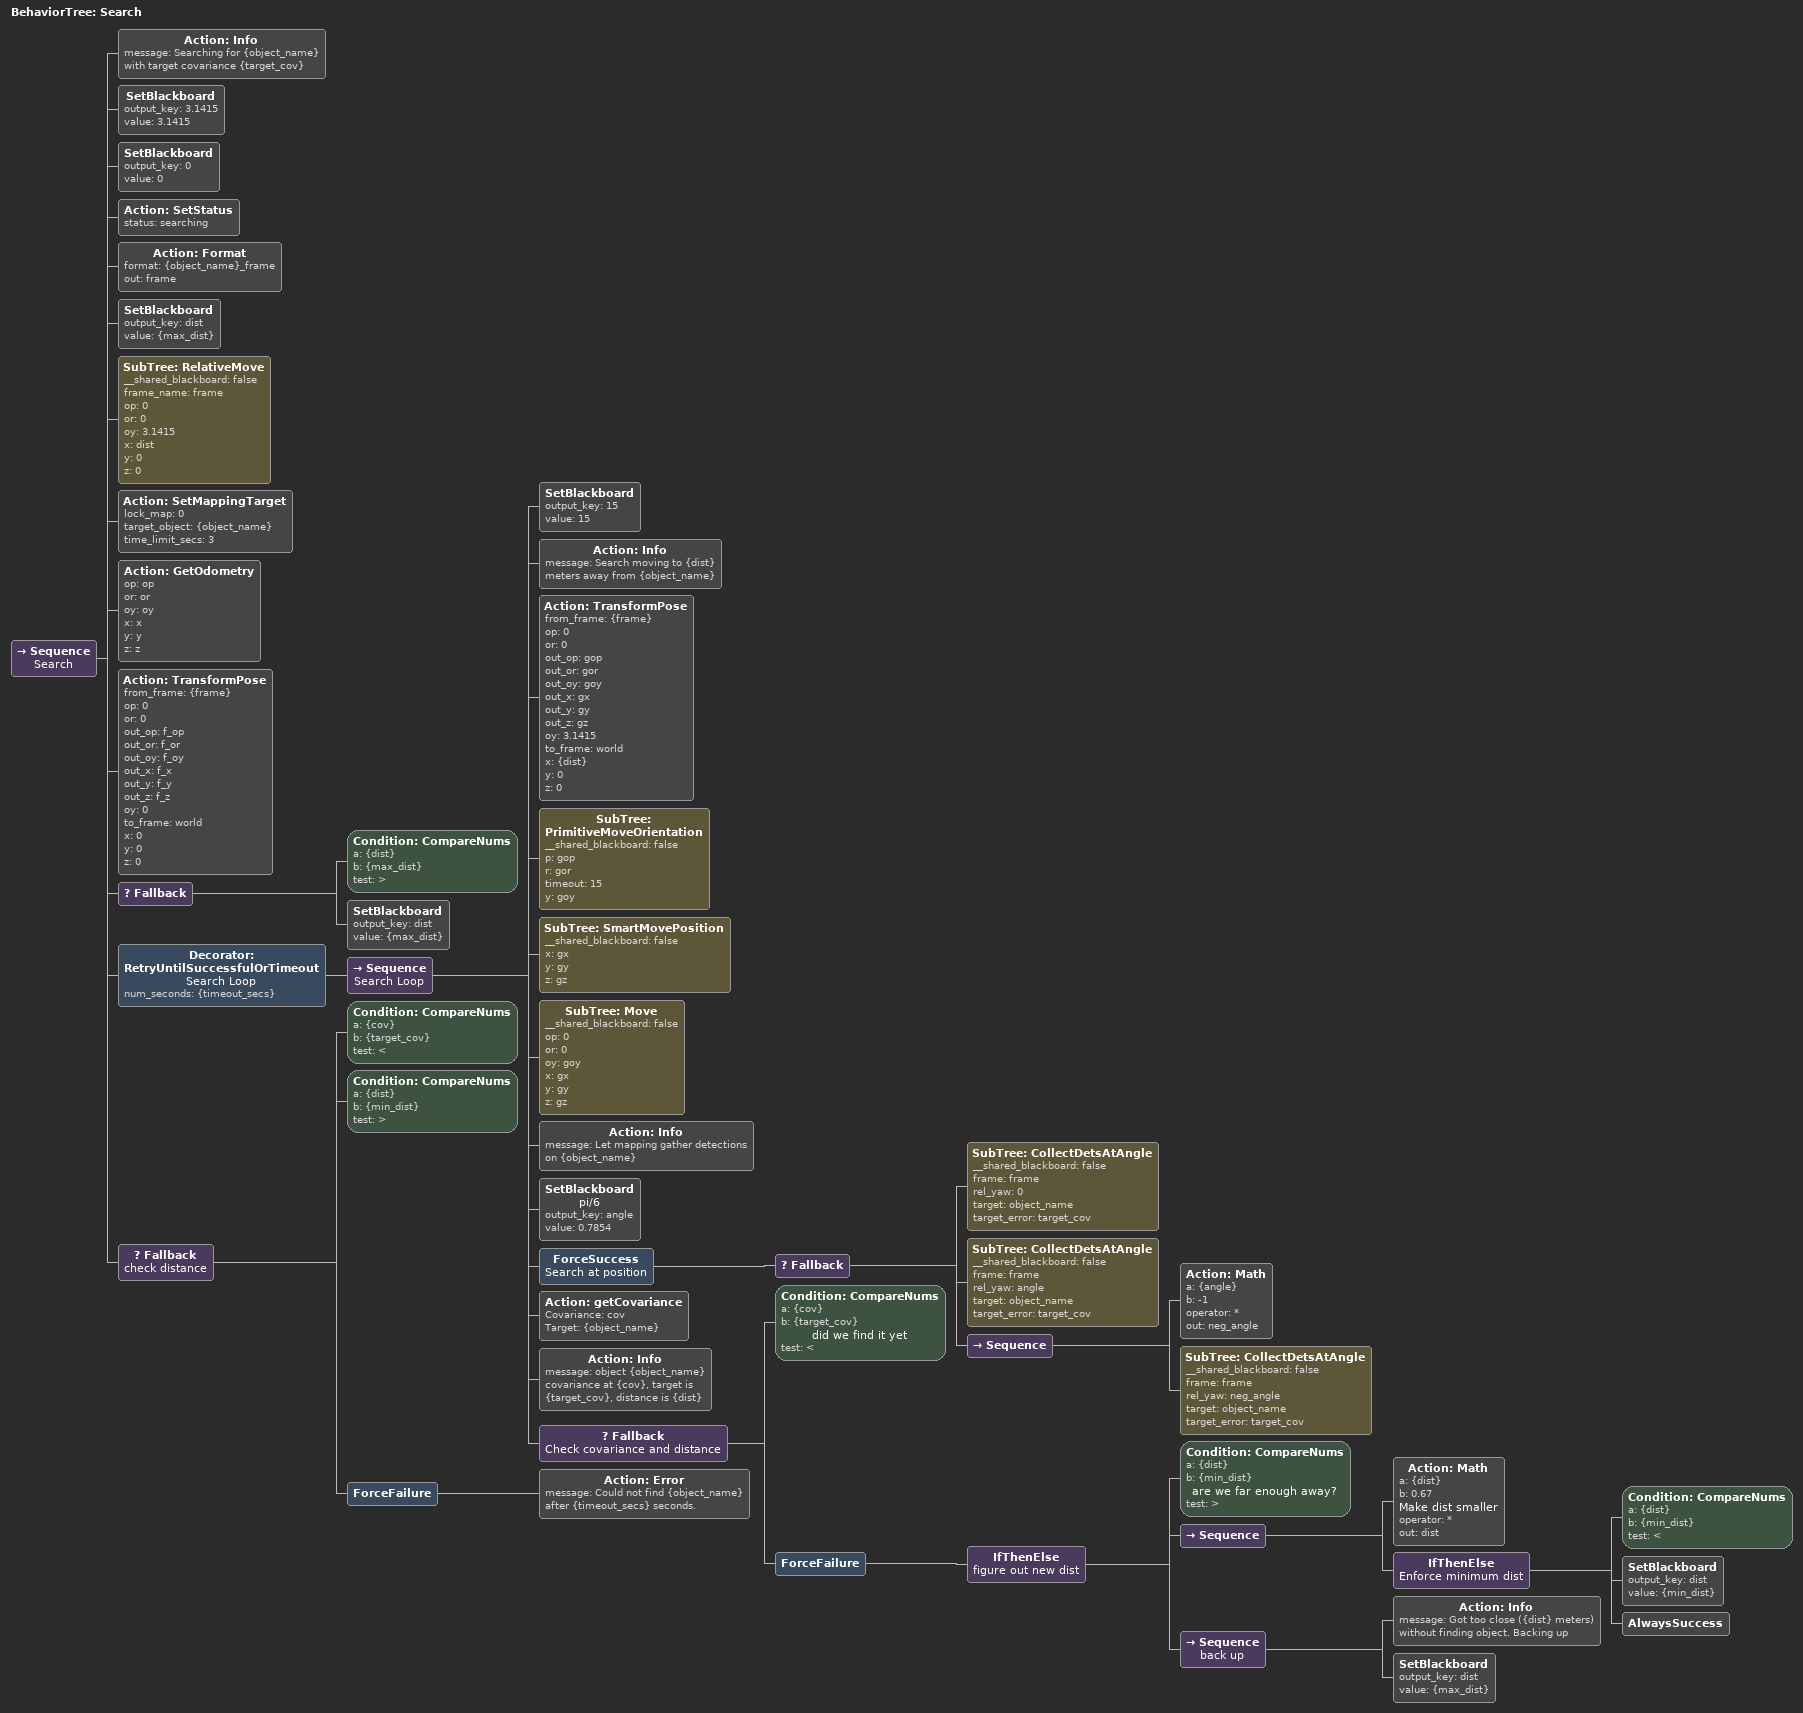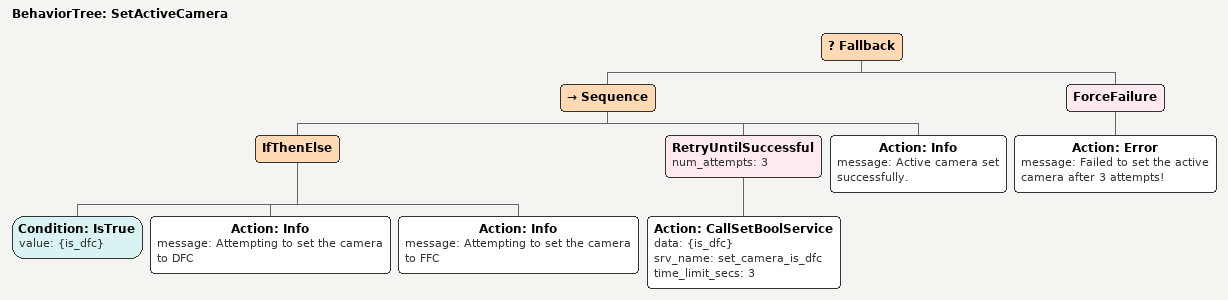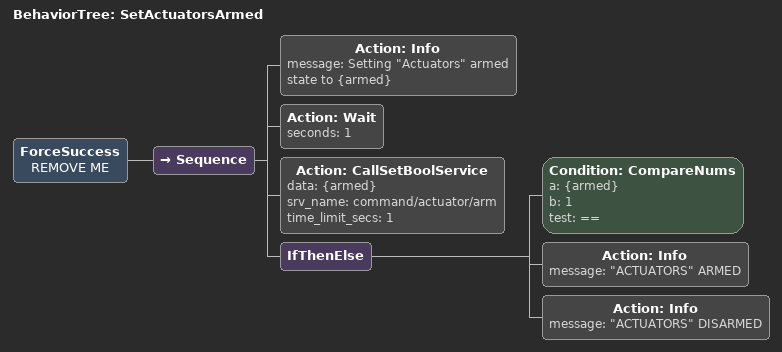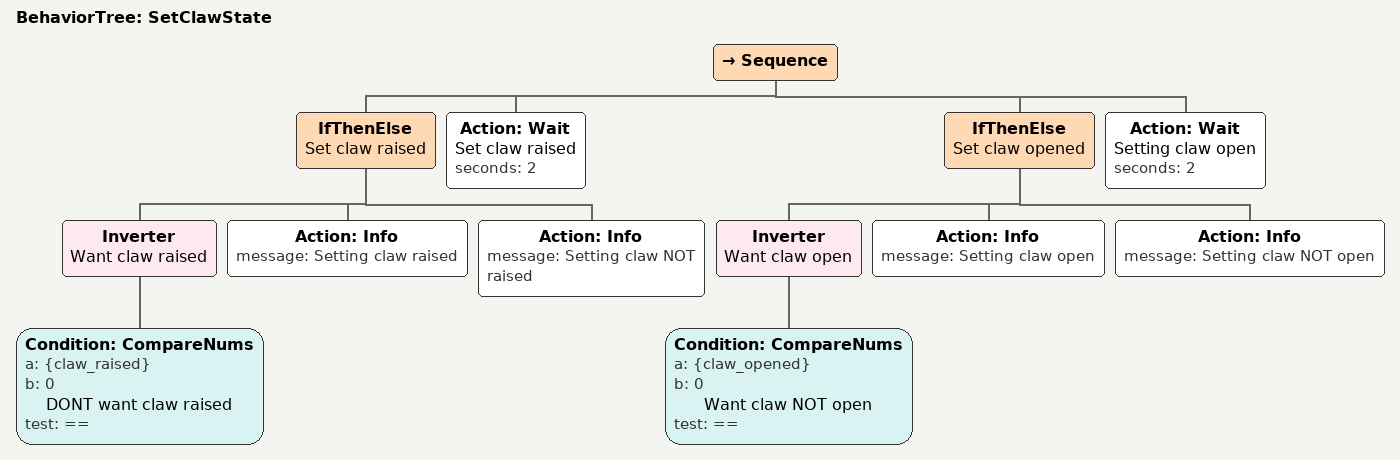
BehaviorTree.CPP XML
<BehaviorTree ID="Search">
    <Sequence name="Search">
        <Action ID="Info" message="Searching for {object_name} with target covariance {target_cov}"/>
        <SetBlackboard output_key="3.1415" value="3.1415"/>
        <SetBlackboard output_key="0" value="0"/>
        <Action ID="SetStatus" status="searching"/>
        <Action ID="Format" format="{object_name}_frame" out="frame"/>
        <SetBlackboard output_key="dist" value="{max_dist}"/>
        <SubTree ID="RelativeMove" __shared_blackboard="false" frame_name="frame" op="0" or="0" oy="3.1415" x="dist" y="0" z="0"/>
        <Action ID="SetMappingTarget" lock_map="0" target_object="{object_name}" time_limit_secs="3"/>
        <Action ID="GetOdometry" op="op" or="or" oy="oy" x="x" y="y" z="z"/>
        <Action ID="TransformPose" from_frame="{frame}" op="0" or="0" out_op="f_op" out_or="f_or" out_oy="f_oy" out_x="f_x" out_y="f_y" out_z="f_z" oy="0" to_frame="world" x="0" y="0" z="0"/>
        <Fallback>
            <Condition ID="CompareNums" a="{dist}" b="{max_dist}" test=">"/>
            <SetBlackboard output_key="dist" value="{max_dist}"/>
        </Fallback>
        <Decorator ID="RetryUntilSuccessfulOrTimeout" name="Search Loop" num_seconds="{timeout_secs}">
            <Sequence name="Search Loop">
                <SetBlackboard output_key="15" value="15"/>
                <Action ID="Info" message="Search moving to {dist} meters away from {object_name}"/>
                <Action ID="TransformPose" from_frame="{frame}" op="0" or="0" out_op="gop" out_or="gor" out_oy="goy" out_x="gx" out_y="gy" out_z="gz" oy="3.1415" to_frame="world" x="{dist}" y="0" z="0"/>
                <SubTree ID="PrimitiveMoveOrientation" __shared_blackboard="false" p="gop" r="gor" timeout="15" y="goy"/>
                <SubTree ID="SmartMovePosition" __shared_blackboard="false" x="gx" y="gy" z="gz"/>
                <SubTree ID="Move" __shared_blackboard="false" op="0" or="0" oy="goy" x="gx" y="gy" z="gz"/>
                <Action ID="Info" message="Let mapping gather detections on {object_name}"/>
                <SetBlackboard name="pi/6" output_key="angle" value="0.7854"/>
                <ForceSuccess name="Search at position">
                    <Fallback>
                        <SubTree ID="CollectDetsAtAngle" __shared_blackboard="false" frame="frame" rel_yaw="0" target="object_name" target_error="target_cov"/>
                        <SubTree ID="CollectDetsAtAngle" __shared_blackboard="false" frame="frame" rel_yaw="angle" target="object_name" target_error="target_cov"/>
                        <Sequence>
                            <Action ID="Math" a="{angle}" b="-1" operator="*" out="neg_angle"/>
                            <SubTree ID="CollectDetsAtAngle" __shared_blackboard="false" frame="frame" rel_yaw="neg_angle" target="object_name" target_error="target_cov"/>
                        </Sequence>
                    </Fallback>
                </ForceSuccess>
                <Action Covariance="cov" ID="getCovariance" Target="{object_name}"/>
                <Action ID="Info" message="object {object_name} covariance at {cov}, target is {target_cov}, distance is {dist}"/>
                <Fallback name="Check covariance and distance">
                    <Condition ID="CompareNums" a="{cov}" b="{target_cov}" name="did we find it yet" test="&lt;"/>
                    <ForceFailure>
                        <IfThenElse name="figure out new dist">
                            <Condition ID="CompareNums" a="{dist}" b="{min_dist}" name="are we far enough away?" test=">"/>
                            <Sequence>
                                <Action ID="Math" a="{dist}" b="0.67" name="Make dist smaller" operator="*" out="dist"/>
                                <IfThenElse name="Enforce minimum dist">
                                    <Condition ID="CompareNums" a="{dist}" b="{min_dist}" test="&lt;"/>
                                    <SetBlackboard output_key="dist" value="{min_dist}"/>
                                    <AlwaysSuccess/>
                                </IfThenElse>
                            </Sequence>
                            <Sequence name="back up">
                                <Action ID="Info" message="Got too close ({dist} meters) without finding object. Backing up"/>
                                <SetBlackboard output_key="dist" value="{max_dist}"/>
                            </Sequence>
                        </IfThenElse>
                    </ForceFailure>
                </Fallback>
            </Sequence>
        </Decorator>
        <Fallback name="check distance">
            <Condition ID="CompareNums" a="{cov}" b="{target_cov}" test="&lt;"/>
            <Condition ID="CompareNums" a="{dist}" b="{min_dist}" test=">"/>
            <ForceFailure>
                <Action ID="Error" message="Could not find {object_name} after {timeout_secs} seconds."/>
            </ForceFailure>
        </Fallback>
    </Sequence>
</BehaviorTree>

<BehaviorTree ID="SetActiveCamera">
    <Fallback>
        <Sequence>
            <IfThenElse>
                <Condition ID="IsTrue" value="{is_dfc}"/>
                <Action ID="Info" message="Attempting to set the camera to DFC"/>
                <Action ID="Info" message="Attempting to set the camera to FFC"/>
            </IfThenElse>
            <RetryUntilSuccessful num_attempts="3">
                <Action ID="CallSetBoolService" data="{is_dfc}" srv_name="set_camera_is_dfc" time_limit_secs="3"/>
            </RetryUntilSuccessful>
            <Action ID="Info" message="Active camera set successfully."/>
        </Sequence>
        <ForceFailure>
            <Action ID="Error" message="Failed to set the active camera after 3 attempts!"/>
        </ForceFailure>
    </Fallback>
</BehaviorTree>

<BehaviorTree ID="SetActuatorsArmed">
    <ForceSuccess name="REMOVE ME">
        <Sequence>
            <Action ID="Info" message="Setting &quot;Actuators&quot; armed state to {armed}"/>
            <Action ID="Wait" seconds="1"/>
            <Action ID="CallSetBoolService" data="{armed}" srv_name="command/actuator/arm" time_limit_secs="1"/>
            <IfThenElse>
                <Condition ID="CompareNums" a="{armed}" b="1" test="=="/>
                <Action ID="Info" message="&quot;ACTUATORS&quot; ARMED"/>
                <Action ID="Info" message="&quot;ACTUATORS&quot; DISARMED"/>
            </IfThenElse>
        </Sequence>
    </ForceSuccess>
</BehaviorTree>

<BehaviorTree ID="SetClawState">
    <Sequence>
        <IfThenElse name="Set claw raised">
            <Inverter name="Want claw raised">
                <Condition ID="CompareNums" a="{claw_raised}" b="0" name="DONT want claw raised" test="=="/>
            </Inverter>
            <Action ID="Info" message="Setting claw raised"/>
            <Action ID="Info" message="Setting claw NOT raised"/>
        </IfThenElse>
        <Action ID="Wait" name="Set claw raised" seconds="2"/>
        <IfThenElse name="Set claw opened">
            <Inverter name="Want claw open">
                <Condition ID="CompareNums" a="{claw_opened}" b="0" name="Want claw NOT open" test="=="/>
            </Inverter>
            <Action ID="Info" message="Setting claw open"/>
            <Action ID="Info" message="Setting claw NOT open"/>
        </IfThenElse>
        <Action ID="Wait" name="Setting claw open" seconds="2"/>
    </Sequence>
</BehaviorTree>
